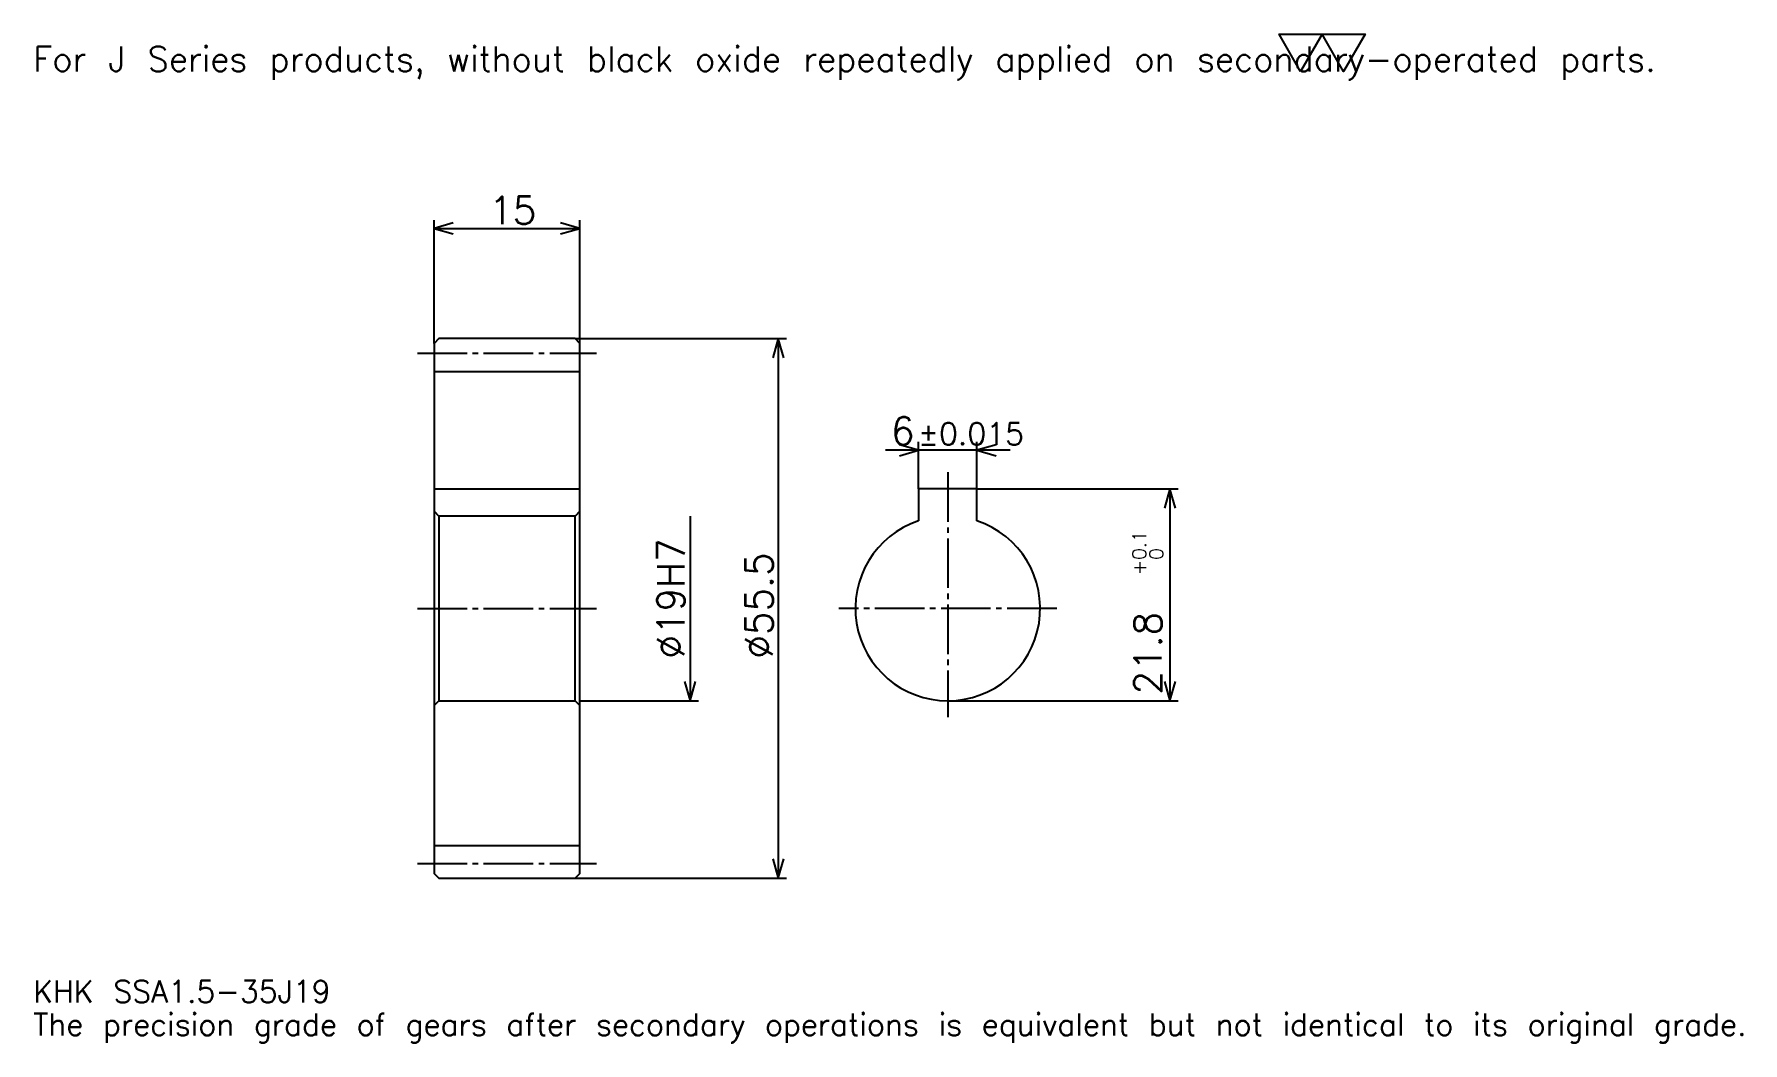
# Model space of a CAD drawing. Extents: x 6 to 181, y 2 to 106.
import ezdxf

# ---------------------------------------------------------------- set-up
doc = ezdxf.new("R2010")
doc.units = 0
doc.linetypes.add('DASHDOT', pattern=[6.798913, 5.099185, -0.566576, 0.566576, -0.566576])
doc.layers.get('0').update_dxf_attribs({"linetype": 'CONTINUOUS'})
doc.layers.add('DASHDOT', color=6, linetype='DASHDOT')
doc.styles.add('KANJI', font='TXT', dxfattribs={"bigfont": 'BIGFONT'})

msp = doc.modelspace()

# ---------------------------------------------------------------- linework, layer by layer
at = {"color": 5}
for p, q in [((46.873642, 74.504761), (46.873642, 86.686142)), ((61.873642, 74.504761), (61.873642, 86.686142)), ((46.873642, 85.836273), (61.873642, 85.836273)), ((46.873642, 74.004761), (46.873642, 74.504761)), ((61.373642, 74.504761), (61.873642, 74.504761)), ((61.873642, 74.504761), (83.120247, 74.504761)), ((61.873642, 74.004761), (61.873642, 74.504761)), ((82.270386, 74.504761), (82.270386, 19.004757)), ((96.702446, 59.054756), (96.702446, 63.870655)), ((102.702446, 59.054756), (102.702446, 63.870655)), ((106.101898, 63.02079), (93.302994, 63.02079)), ((102.702446, 59.054756), (123.382469, 59.054756)), ((122.532608, 59.054756), (122.532608, 37.254757)), ((73.205162, 56.254757), (73.205162, 37.254757)), ((61.873642, 37.254757), (74.055031, 37.254757)), ((99.702446, 37.254757), (123.382469, 37.254757)), ((61.373642, 19.004757), (61.873642, 19.004757)), ((61.873642, 19.004757), (83.120247, 19.004757))]:
    msp.add_line(p, q, dxfattribs=at)
at = {"color": 4}
for p, q in [((46.873642, 71.129761), (61.873642, 71.129761)), ((46.873642, 59.054756), (61.873642, 59.054756)), ((61.873642, 56.754757), (61.373642, 56.254757)), ((46.873642, 36.754757), (47.373642, 37.254757)), ((61.873642, 36.754757), (61.373642, 37.254757)), ((46.873642, 22.379757), (61.873642, 22.379757))]:
    msp.add_line(p, q, dxfattribs=at)
at = {"color": 7}
msp.add_lwpolyline([(135.978256, 101.983696), (133.768616, 105.813751), (142.607193, 105.813751), (140.397552, 101.983696), (138.187897, 105.813751), (135.978256, 101.983696)], dxfattribs=at)
at = {"color": 5}
for points in [[(48.856659, 86.402855), (46.873642, 85.836273), (48.856659, 85.269699)], [(59.890625, 85.269699), (61.873642, 85.836273), (59.890625, 86.402855)], [(82.83696, 72.521744), (82.270386, 74.504761), (81.703804, 72.521744)], [(94.719429, 62.454216), (96.702446, 63.02079), (94.719429, 63.587364)], [(104.685463, 63.587364), (102.702446, 63.02079), (104.685463, 62.454216)], [(123.099182, 57.071739), (122.532608, 59.054756), (121.966034, 57.071739)], [(72.638588, 39.237774), (73.205162, 37.254757), (73.771744, 39.237774)], [(121.966034, 39.237774), (122.532608, 37.254757), (123.099182, 39.237774)], [(81.703804, 20.987774), (82.270386, 19.004757), (82.83696, 20.987774)]]:
    msp.add_lwpolyline(points, dxfattribs=at)
at = {"color": 4}
for points in [[(46.873642, 36.754757), (46.873642, 19.504757), (47.373642, 19.004757), (61.373642, 19.004757), (61.873642, 19.504757), (61.873642, 74.004761), (61.373642, 74.504761), (47.373642, 74.504761), (46.873642, 74.004761), (46.873642, 36.754757)], [(102.702446, 55.768635), (102.702446, 59.054756), (96.702446, 59.054756), (96.702446, 55.768635)], [(46.873642, 56.754757), (47.373642, 56.254757), (47.373642, 37.254757), (61.373642, 37.254757), (61.373642, 56.254757), (47.373642, 56.254757)]]:
    msp.add_lwpolyline(points, dxfattribs=at)
msp.add_arc((99.702446, 46.754757), 9.5, 108.40848033, 71.59151967, dxfattribs=at)
at = {"layer": 'DASHDOT', "color": 7}
for p, q in [((45.173912, 73.004761), (63.573372, 73.004761)), ((99.702446, 60.754486), (99.702446, 35.555031)), ((45.173912, 46.754757), (63.573372, 46.754757)), ((110.902176, 46.754757), (88.502716, 46.754757)), ((45.173912, 20.504757), (63.573372, 20.504757))]:
    msp.add_line(p, q, dxfattribs=at)

# ---------------------------------------------------------------- texts
at = {"color": 7, "style": 'KANJI'}
for s, height, p in [('For J Series products, without black oxide repeatedly applied on secondary-operated parts.', 2.549592, (5.665761, 101.983696)), ('15', 2.83288, (52.532269, 86.289536)), ('6', 2.83288, (93.85482, 63.587364)), ('%%p0.015', 2.266304, (96.659027, 63.587364)), ('KHK SSA1.5-35J19', 2.266304, (5.665761, 6.232337)), ('The precision grade of gears after secondary operations is equivalent but not identical to its original grade.', 2.266304, (5.665761, 2.83288))]:
    msp.add_text(s, height=height, dxfattribs=at).set_placement(p)
for s, height, p in [('%%c19H7', 2.83288, (72.638588, 41.584751)), ('0.1', 1.41644, (120.096329, 51.745441)), ('0', 1.41644, (121.852715, 51.745441)), ('%%c55.5', 2.83288, (81.703804, 41.584751)), ('+', 1.41644, (120.096329, 50.159027)), ('21.8', 2.83288, (121.682747, 37.897202))]:
    msp.add_text(s, height=height, rotation=90, dxfattribs=at).set_placement(p)

doc.saveas('drawing.dxf')
